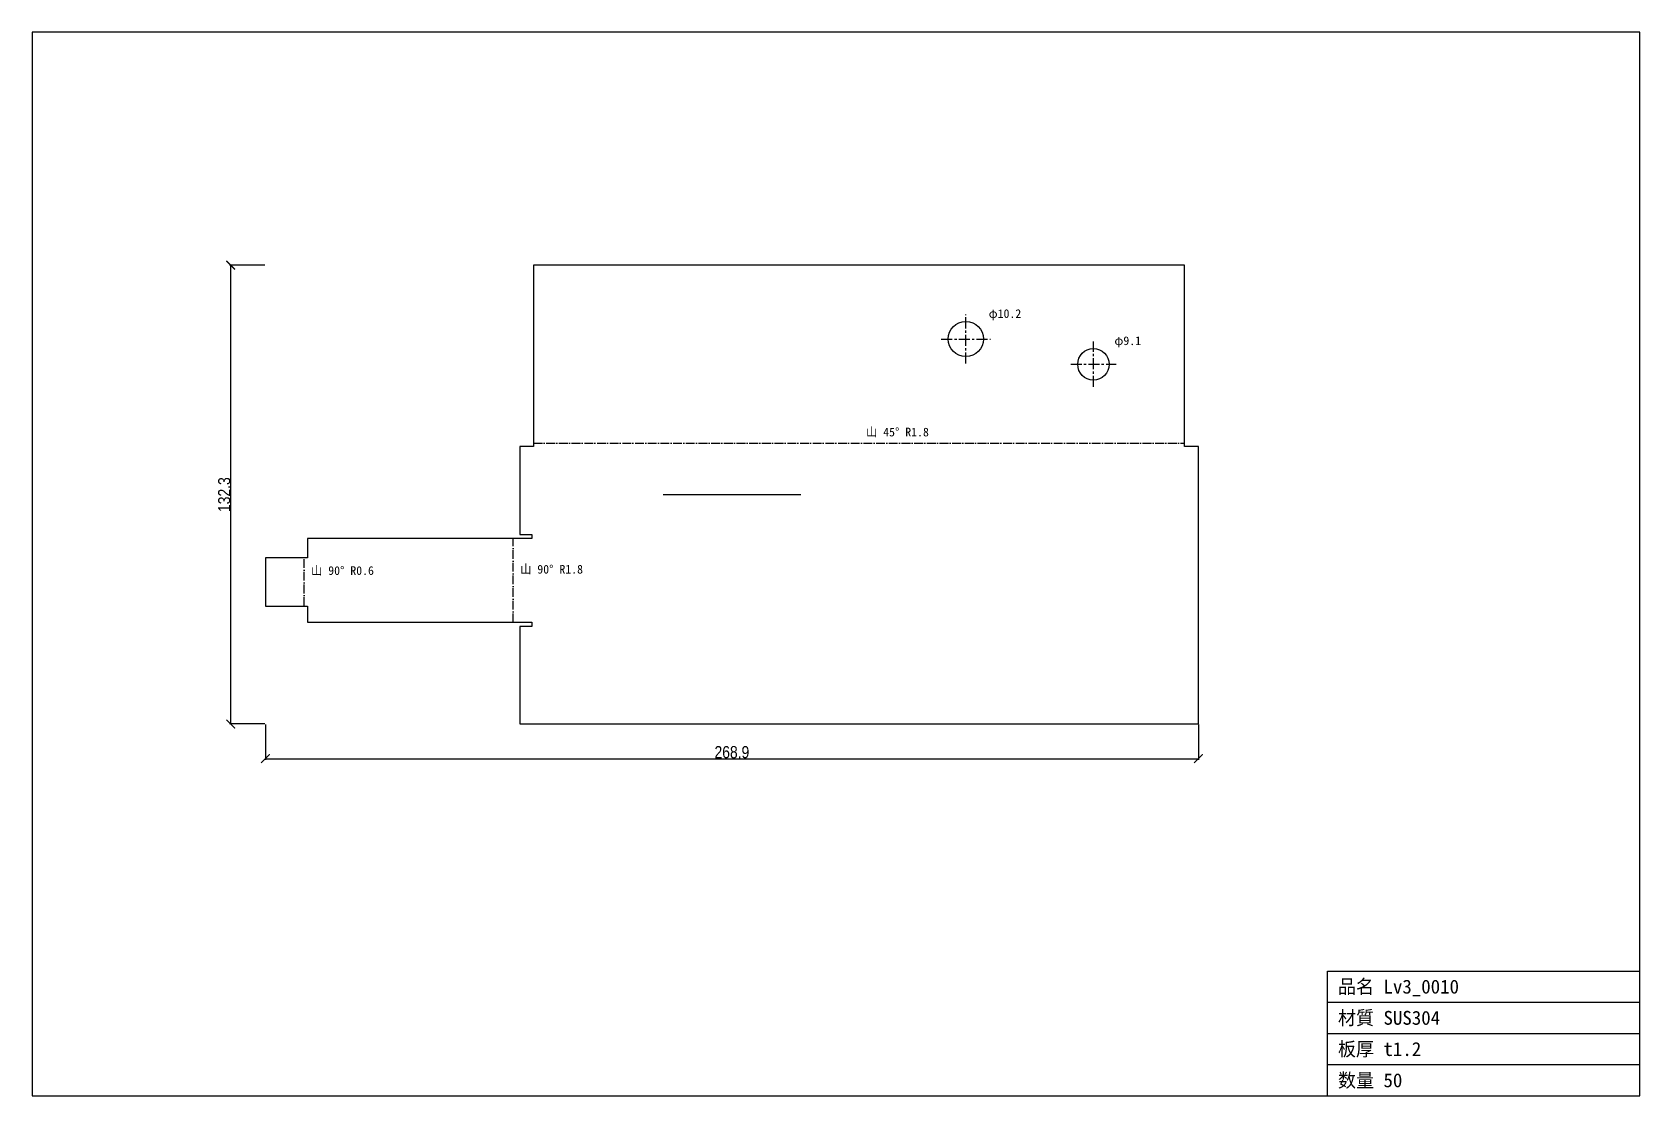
# Model space of a CAD drawing. Header units: millimetres. Extents: x -141 to 323, y -107 to 199.
import ezdxf

# ---------------------------------------------------------------- set-up
doc = ezdxf.new("R2010")
doc.units = ezdxf.units.MM
doc.linetypes.add('CENTER', pattern=[5.08, 3.175, -0.635, 0.635, -0.635])
doc.linetypes.add('DASHDOT', pattern=[3.556, 2.54, -0.508, 0, -0.508])
for name, color, linetype in [('BEND', 7, 'Continuous'), ('CENTER', 7, 'Continuous'), ('CUT', 7, 'Continuous'), ('DIM', 7, 'Continuous'), ('FRAME', 7, 'Continuous'), ('MARK', 7, 'Continuous'), ('TEXT', 7, 'Continuous')]:
    doc.layers.add(name, color=color, linetype=linetype)
doc.styles.add('OpenSansCondensed-Light', font='OpenSansCondensed-Light.ttf')
doc.dimstyles.new('EZDXF', dxfattribs={"dimtxt": 0.25, "dimasz": 0.175, "dimexe": 0.375, "dimexo": 0.125, "dimgap": 0.1, "dimtad": 1, "dimlfac": 100, "dimzin": 12, "dimdsep": 46, "dimtxsty": 'OpenSansCondensed-Light', "dimblk": 'ARCHTICK', "dimcen": 2.5, "dimazin": 3, "dimtfac": 0.5, "dimtmove": 2, "dimatfit": 3})

# ---------------------------------------------------------------- blocks, each defined once
blk = doc.blocks.new('_ARCHTICK')
at = {"color": 0, "linetype": 'BYBLOCK', "const_width": 0.15}
blk.add_lwpolyline([(-0.5, -0.5), (0.5, 0.5)], dxfattribs=at)

msp = doc.modelspace()

# ---------------------------------------------------------------- linework, layer by layer
at = {"layer": 'BEND', "color": 1, "linetype": 'DASHDOT'}
for p, q in [((4, 80.92), (191.57, 80.92)), ((-1.88, 29.31), (-1.88, 53.43)), ((-62.13, 34.01), (-62.13, 47.95))]:
    msp.add_line(p, q, dxfattribs=at)
at = {"layer": 'CENTER', "color": 1, "linetype": 'CENTER'}
for p, q in [((128.56, 103.91), (128.56, 118.07)), ((121.48, 110.99), (135.64, 110.99)), ((165.33, 97.17), (165.33, 110.24)), ((158.8, 103.7), (171.87, 103.7))]:
    msp.add_line(p, q, dxfattribs=at)
at = {"layer": 'CUT'}
for p, q in [((191.57, 132.25), (4, 132.25)), ((4, 132.25), (4, 79.97)), ((191.57, 79.97), (191.57, 132.25)), ((4, 79.97), (0, 79.97)), ((0, 79.97), (0, 54.63)), ((195.57, 79.97), (191.57, 79.97)), ((195.57, 0), (195.57, 79.97)), ((3.5, 53.43), (-61.19, 53.43)), ((-61.19, 53.43), (-61.19, 47.95)), ((0, 54.63), (3.5, 54.63)), ((3.5, 54.63), (3.5, 53.43)), ((-61.19, 47.95), (-73.29, 47.95)), ((-73.29, 47.95), (-73.29, 34.01)), ((-73.29, 34.01), (-61.19, 34.01)), ((-61.19, 34.01), (-61.19, 29.31)), ((-61.19, 29.31), (3.5, 29.31)), ((3.5, 28.11), (0, 28.11)), ((0, 28.11), (0, 0)), ((3.5, 29.31), (3.5, 28.11)), ((0, 0), (195.57, 0))]:
    msp.add_line(p, q, dxfattribs=at)
for centre, radius in [((128.56, 110.99), 5.08), ((165.33, 103.7), 4.54)]:
    msp.add_circle(centre, radius, dxfattribs=at)
at = {"layer": 'FRAME'}
for p, q in [((322.79, 199.47), (-140.5, 199.47)), ((-140.5, 199.47), (-140.5, -107.22)), ((322.79, -107.22), (322.79, 199.47)), ((232.79, -107.22), (232.79, -71.22)), ((232.79, -71.22), (322.79, -71.22)), ((232.79, -80.22), (322.79, -80.22)), ((232.79, -89.22), (322.79, -89.22)), ((232.79, -98.22), (322.79, -98.22)), ((-140.5, -107.22), (322.79, -107.22))]:
    msp.add_line(p, q, dxfattribs=at)
at = {"layer": 'MARK'}
msp.add_line((41.31, 66.13), (80.98, 66.13), dxfattribs=at)

# ---------------------------------------------------------------- texts
at = {"layer": 'TEXT'}
for s, height, p in [('φ10.2', 2.5, (135.14, 117.07)), ('φ9.1', 2.5, (171.37, 109.24)), ('山 45° R1.8', 2.5, (99.79, 82.92)), ('山 90° R0.6', 2.5, (-60.13, 42.98)), ('山 90° R1.8', 2.5, (0.12, 43.37)), ('品名 Lv3_0010', 4, (235.79, -77.72)), ('材質 SUS304', 4, (235.79, -86.72)), ('板厚 t1.2', 4, (235.79, -95.72)), ('数量 50', 4, (235.79, -104.72))]:
    msp.add_text(s, height=height, dxfattribs=at).set_placement(p)

# ---------------------------------------------------------------- dimensions: what is measured, and where the dimension line sits
at = {"layer": 'DIM'}
msp.add_linear_dim(base=(-83.2889, 0), p1=(-73.2889, 0), p2=(-73.2889, 132.2509), angle=90, dimstyle='EZDXF', override={"dimtxt": 3.5, "dimasz": 2.5, "dimdec": 1, "dimlfac": 1}, dxfattribs=at).render()
msp.add_linear_dim(base=(-73.29, -10), p1=(-73.29, 0), p2=(195.57, 0), dimstyle='EZDXF', override={"dimtxt": 3.5, "dimasz": 2.5, "dimdec": 1, "dimlfac": 1}, dxfattribs=at).render()

doc.saveas('drawing.dxf')
